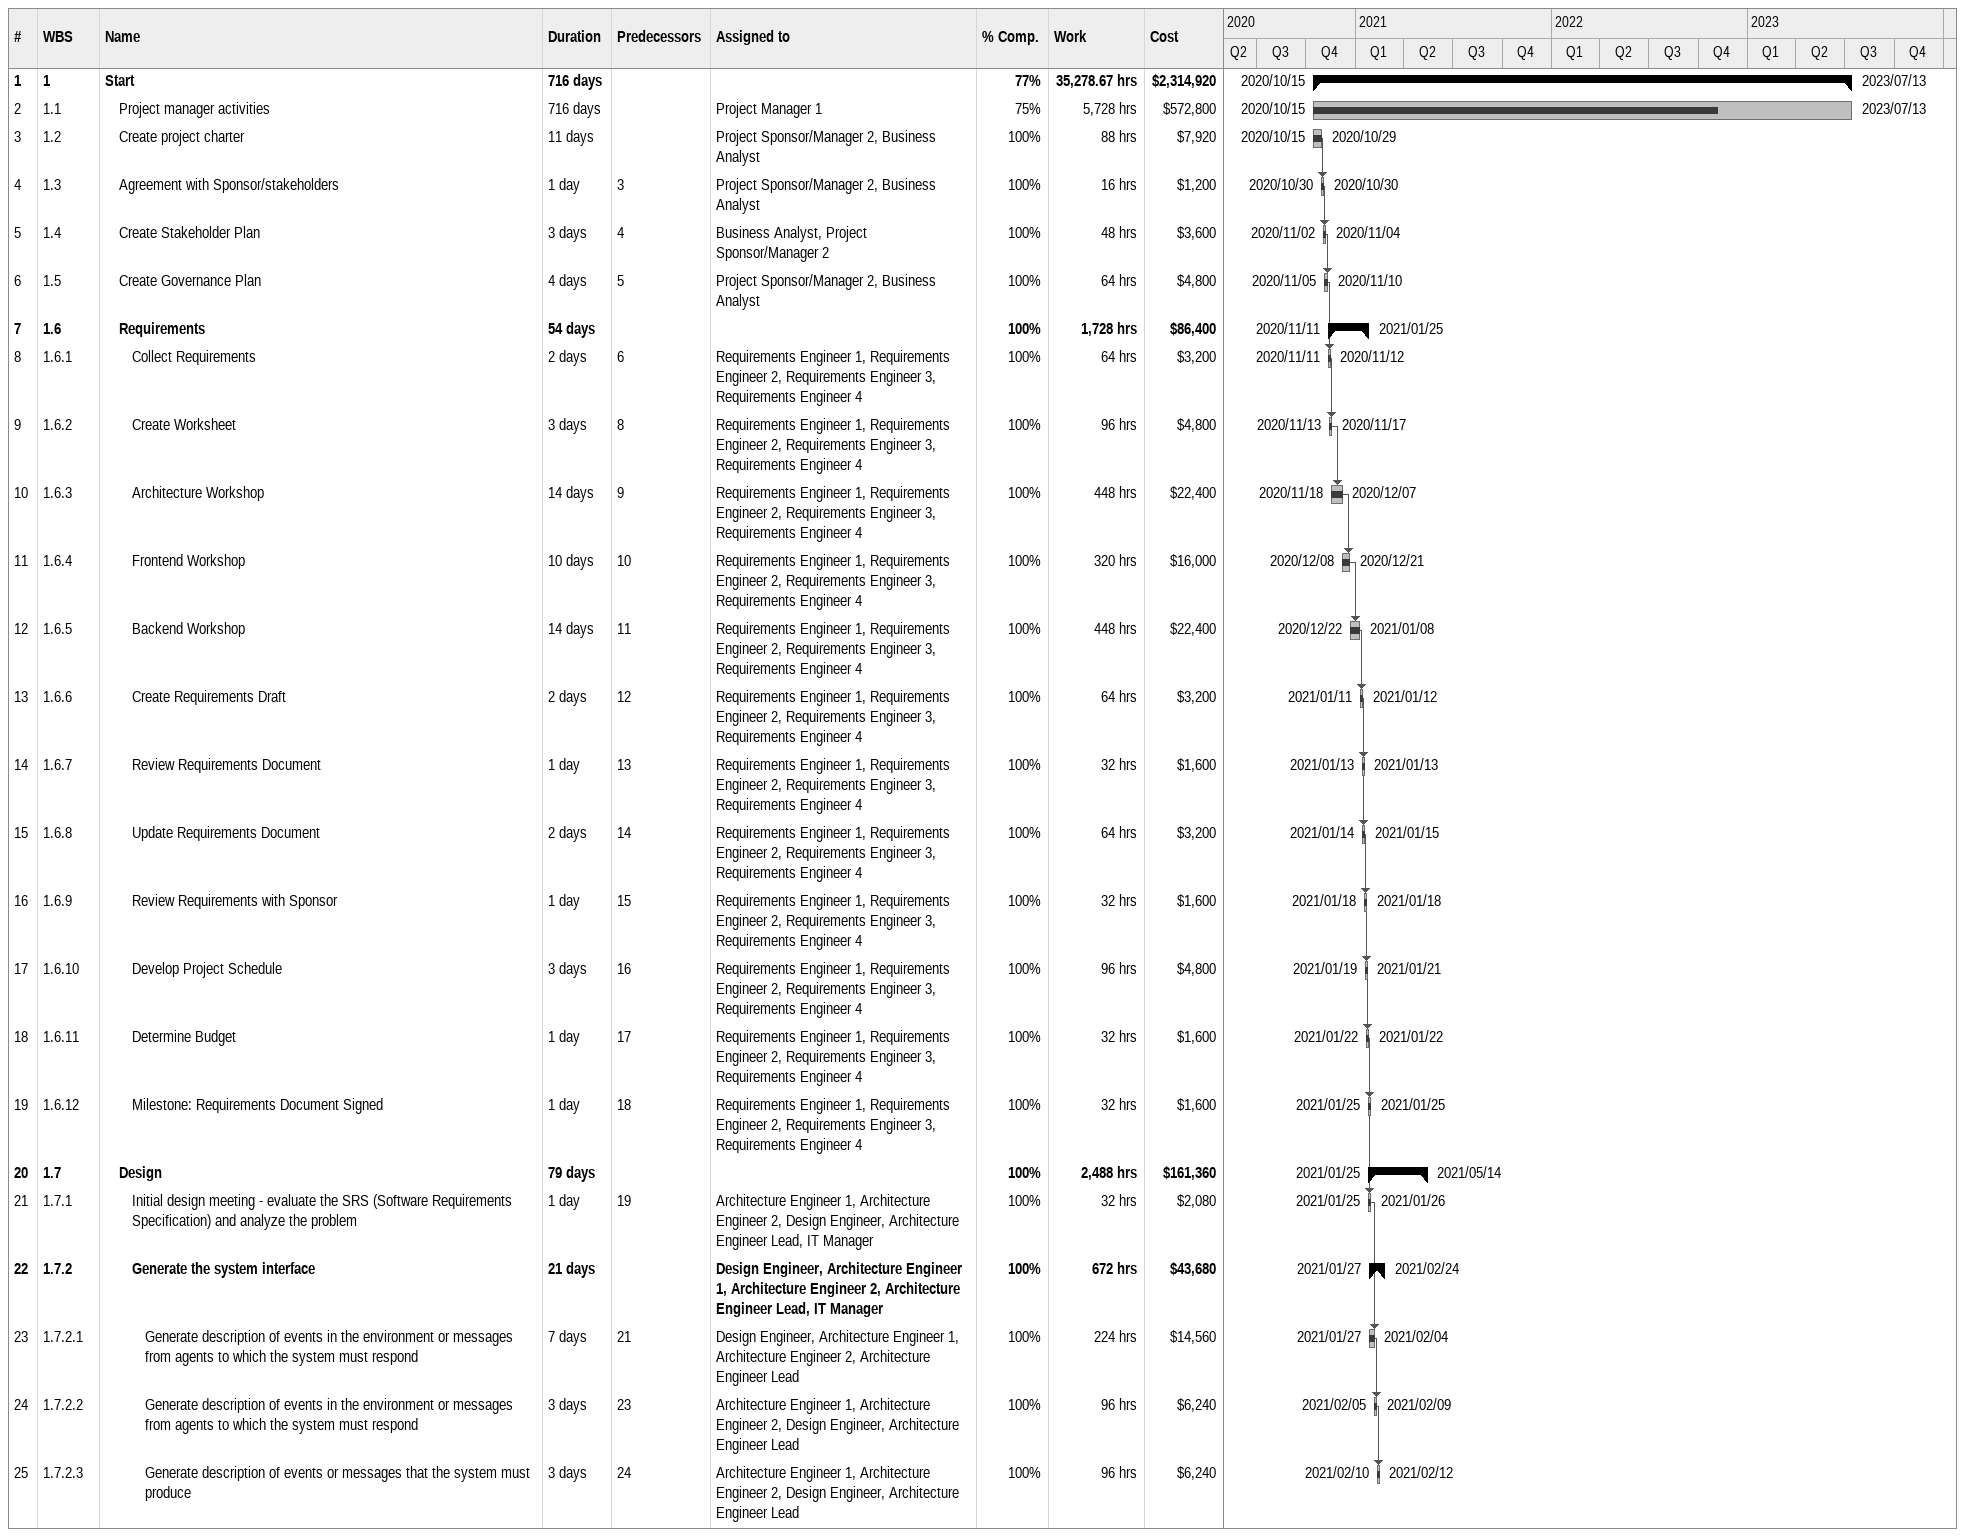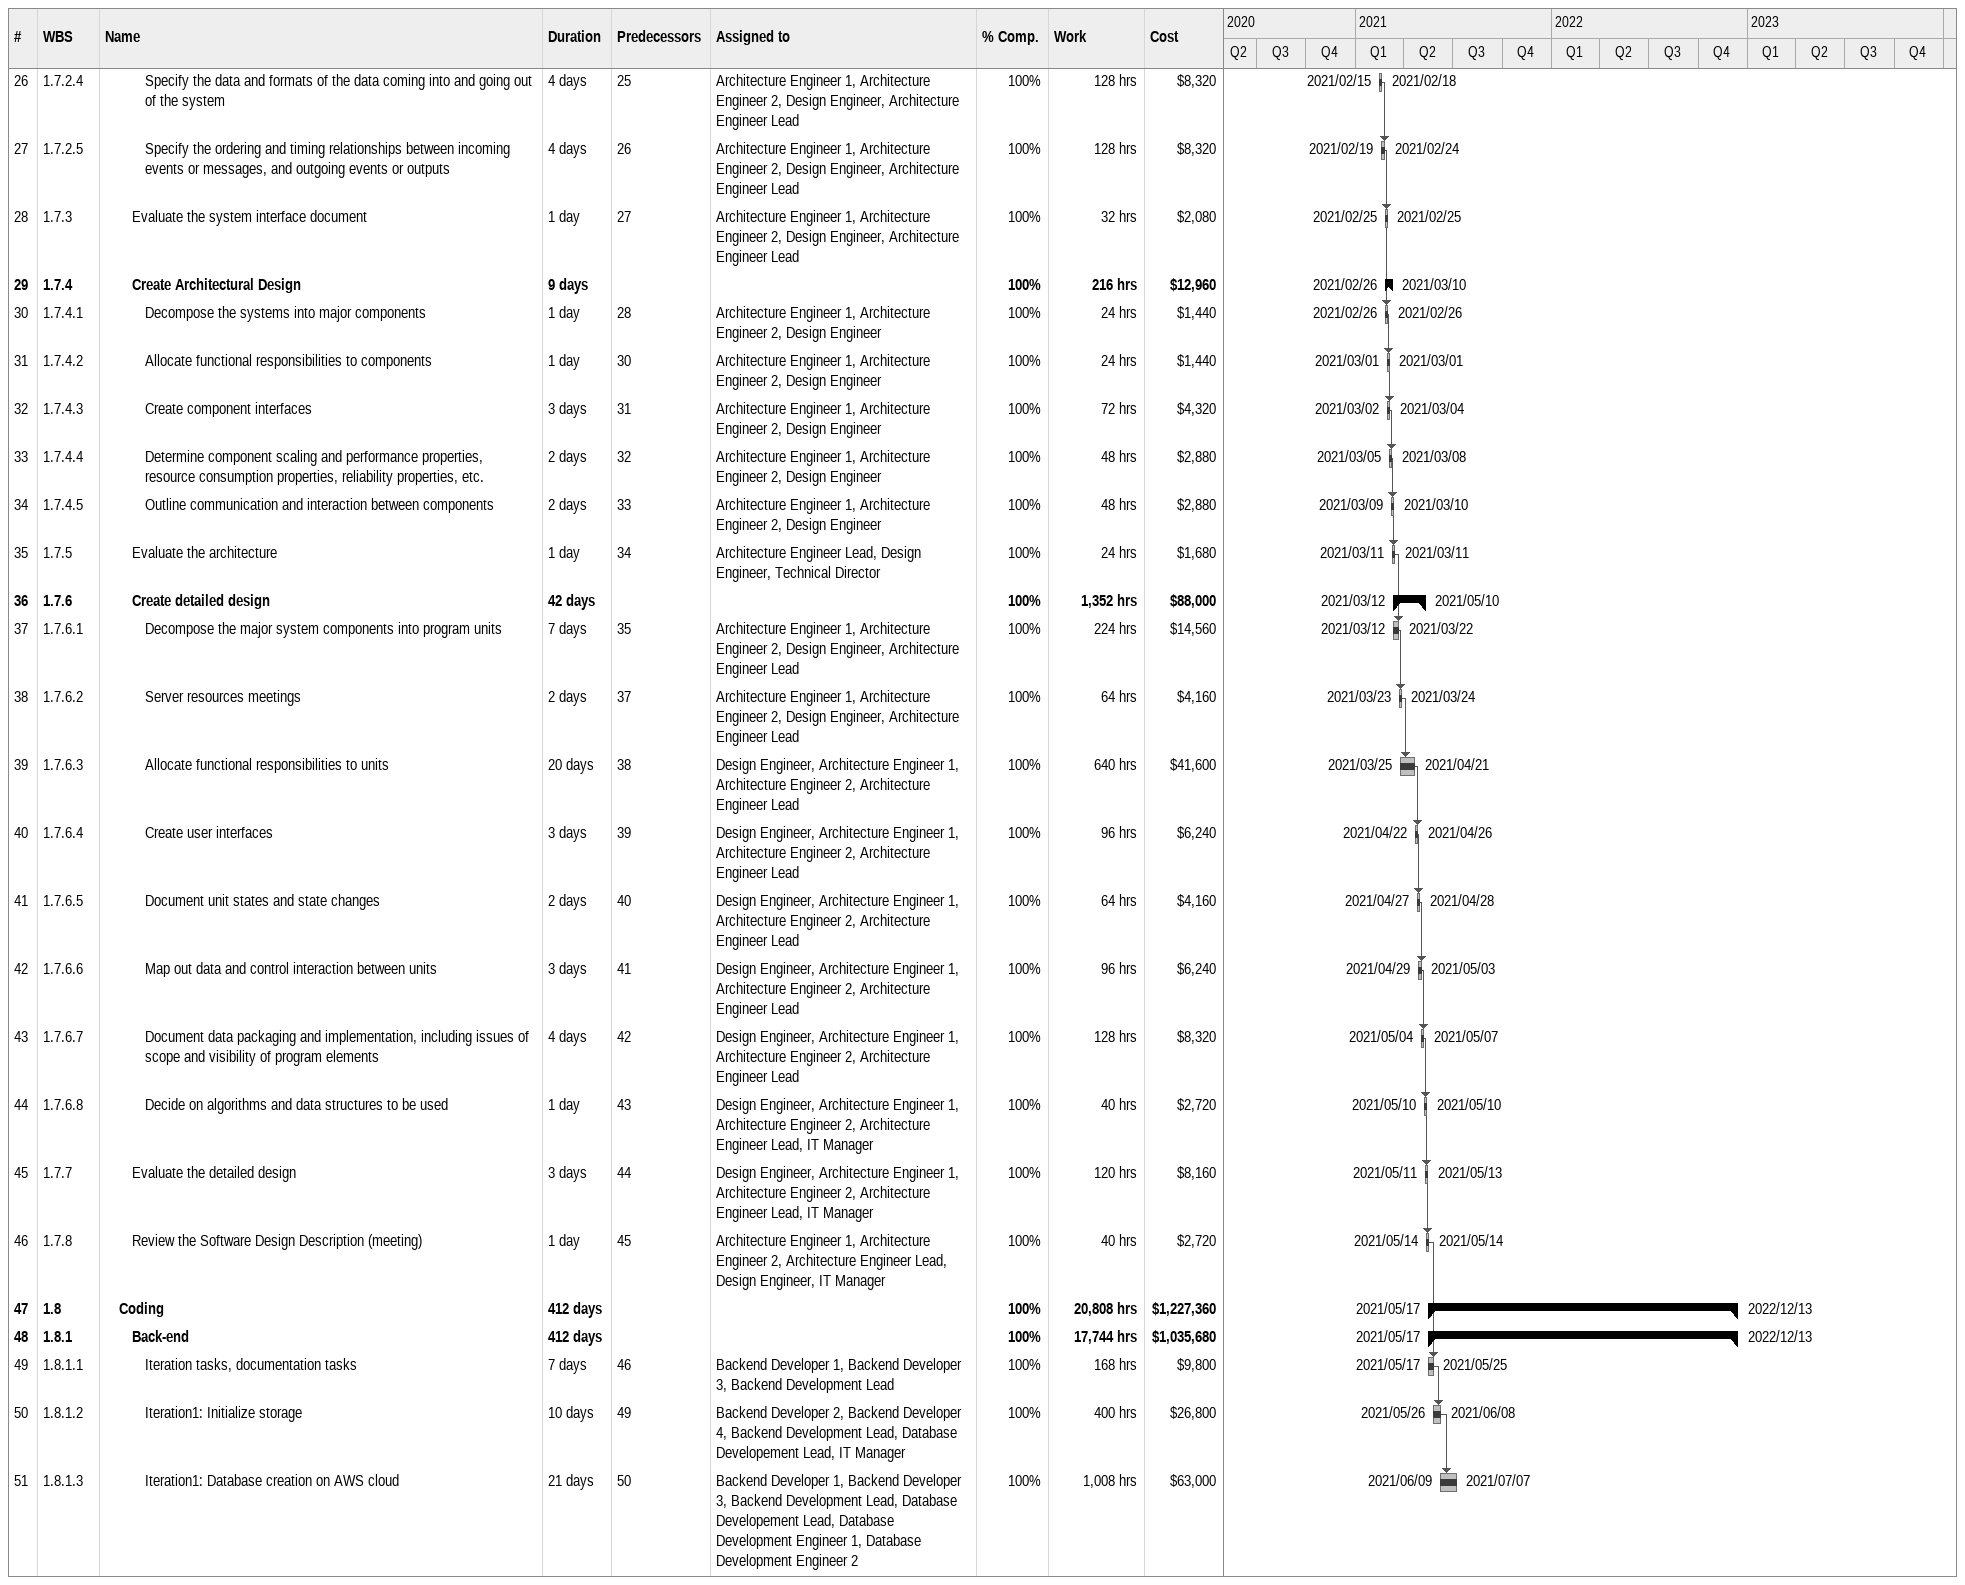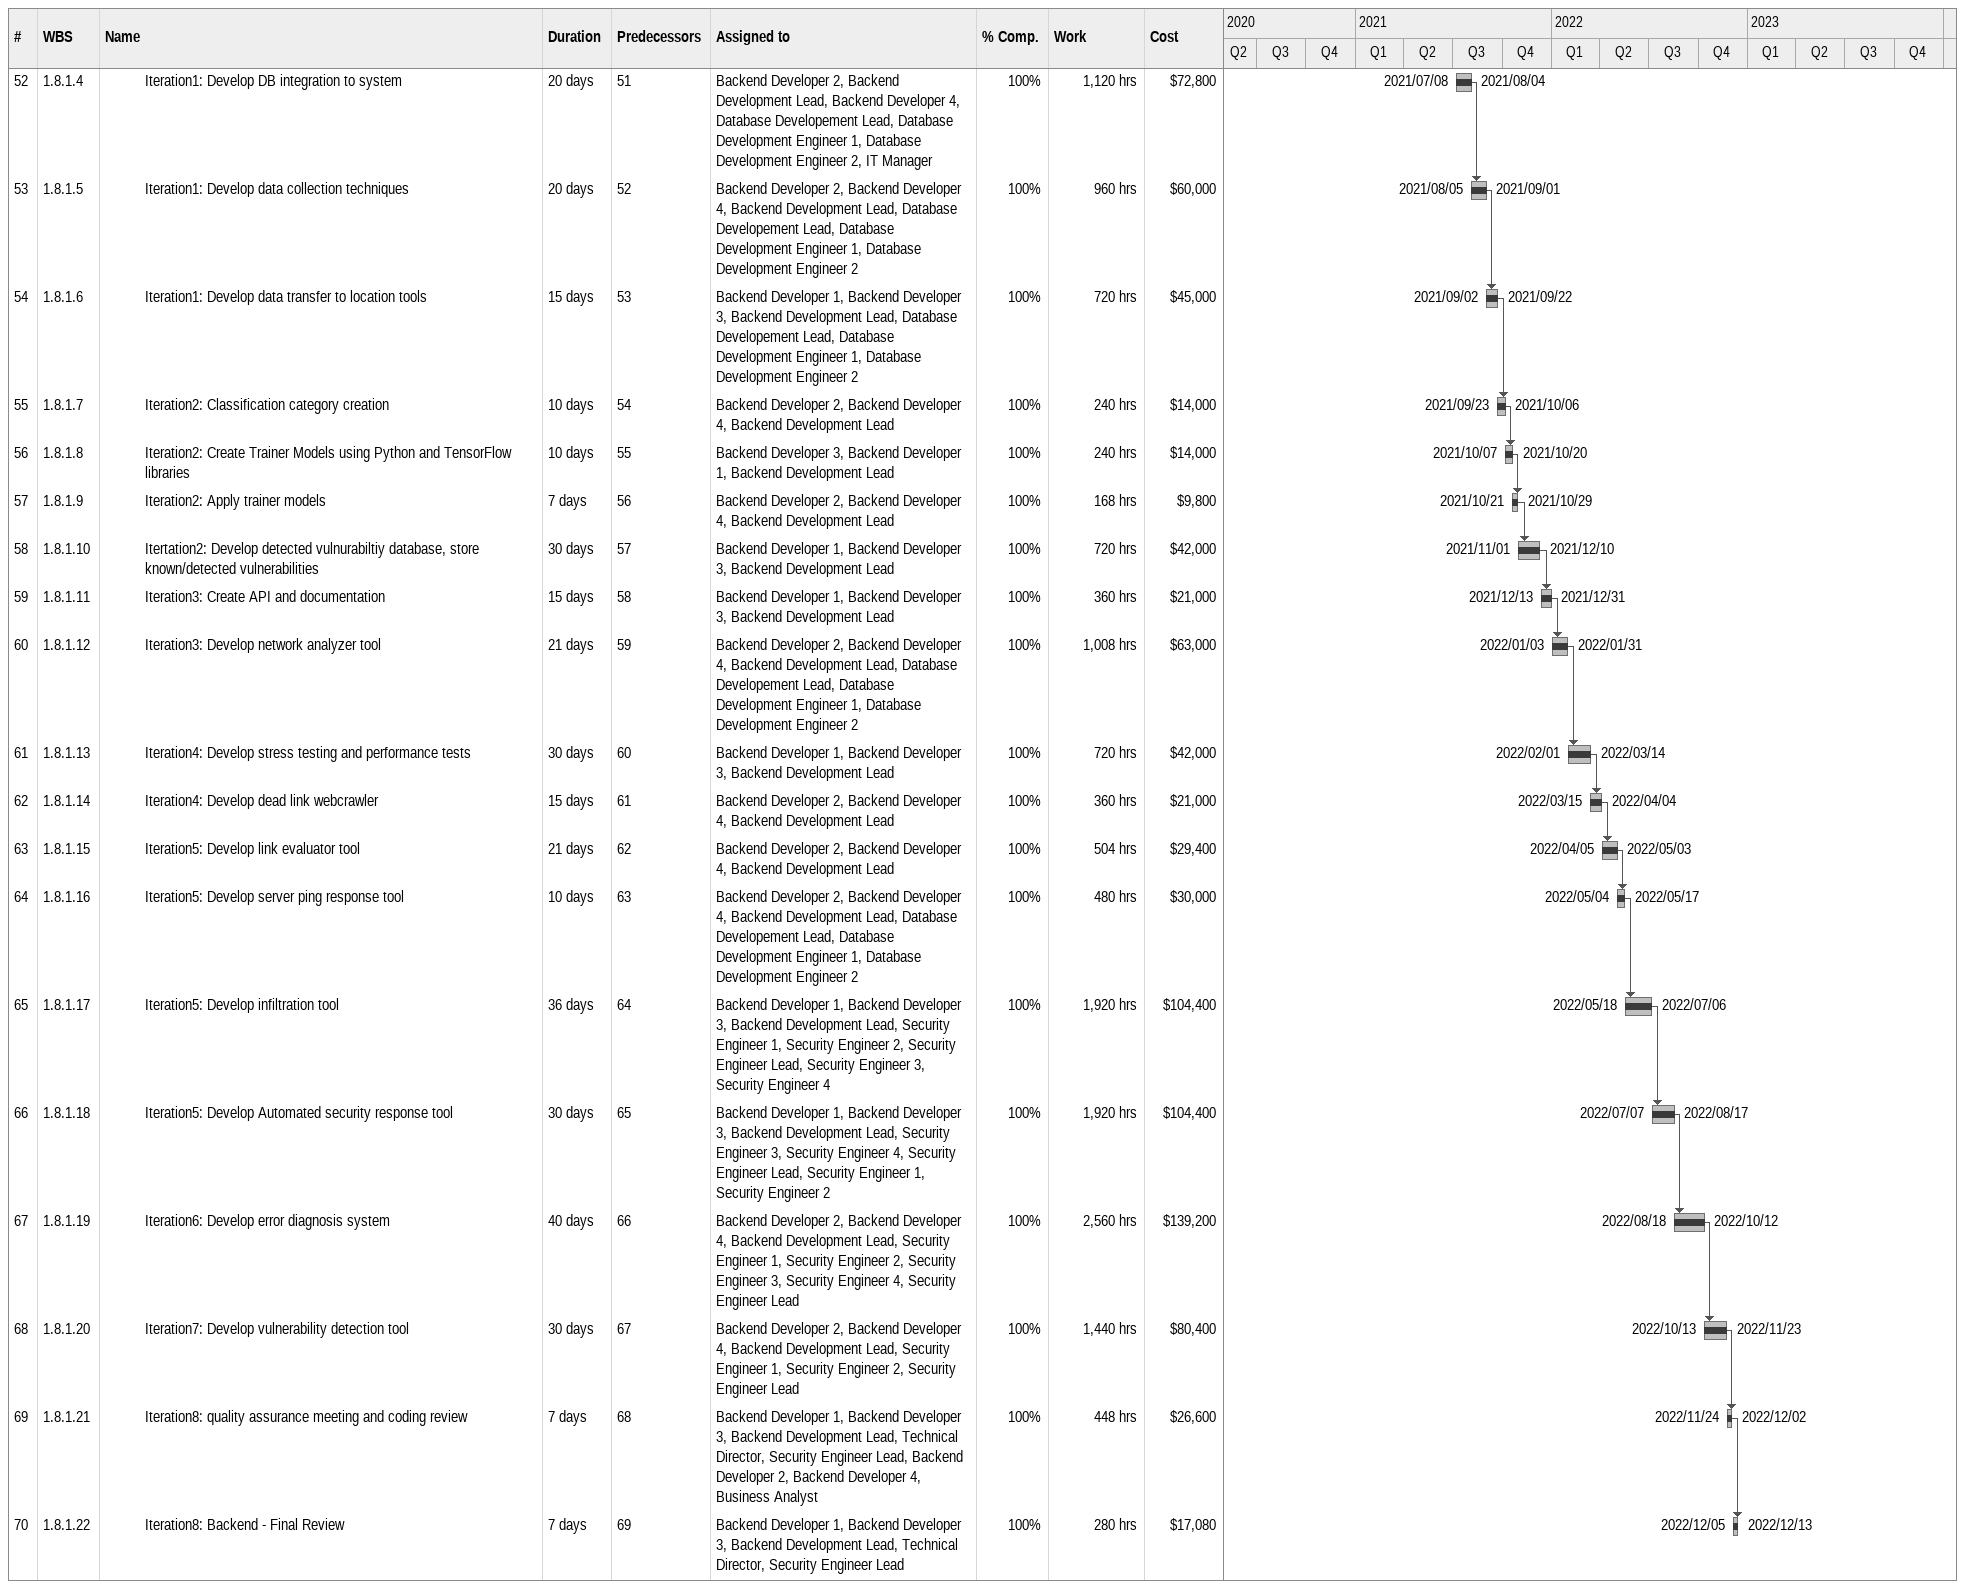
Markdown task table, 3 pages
| ID | WBS | Task | Duration | Start | Finish | Predecessors | Resources | % complete | Work (h) | Cost ($) |
|---|---|---|---|---|---|---|---|---|---|---|
| 1 | 1 | **Start** | 716d | 2020-10-15 | 2023-07-13 |  |  | 77 | 35278.67 | 2314920 |
| 2 | 1.1 | Project manager activities | 716d | 2020-10-15 | 2023-07-13 |  | Project Manager 1 | 75 | 5728 | 572800 |
| 3 | 1.2 | Create project charter | 11d | 2020-10-15 | 2020-10-29 |  | Project Sponsor/Manager 2, Business Analyst | 100 | 88 | 7920 |
| 4 | 1.3 | Agreement with Sponsor/stakeholders | 1d | 2020-10-30 | 2020-10-30 | 3 | Project Sponsor/Manager 2, Business Analyst | 100 | 16 | 1200 |
| 5 | 1.4 | Create Stakeholder Plan | 3d | 2020-11-02 | 2020-11-04 | 4 | Business Analyst, Project Sponsor/Manager 2 | 100 | 48 | 3600 |
| 6 | 1.5 | Create Governance Plan | 4d | 2020-11-05 | 2020-11-10 | 5 | Project Sponsor/Manager 2, Business Analyst | 100 | 64 | 4800 |
| 7 | 1.6 | **Requirements** | 54d | 2020-11-11 | 2021-01-25 |  |  | 100 | 1728 | 86400 |
| 8 | 1.6.1 | Collect Requirements | 2d | 2020-11-11 | 2020-11-12 | 6 | Requirements Engineer 1, Requirements Engineer 2, Requirements Engineer 3, Requirements Engineer 4 | 100 | 64 | 3200 |
| 9 | 1.6.2 | Create Worksheet | 3d | 2020-11-13 | 2020-11-17 | 8 | Requirements Engineer 1, Requirements Engineer 2, Requirements Engineer 3, Requirements Engineer 4 | 100 | 96 | 4800 |
| 10 | 1.6.3 | Architecture Workshop | 14d | 2020-11-18 | 2020-12-07 | 9 | Requirements Engineer 1, Requirements Engineer 2, Requirements Engineer 3, Requirements Engineer 4 | 100 | 448 | 22400 |
| 11 | 1.6.4 | Frontend Workshop | 10d | 2020-12-08 | 2020-12-21 | 10 | Requirements Engineer 1, Requirements Engineer 2, Requirements Engineer 3, Requirements Engineer 4 | 100 | 320 | 16000 |
| 12 | 1.6.5 | Backend Workshop | 14d | 2020-12-22 | 2021-01-08 | 11 | Requirements Engineer 1, Requirements Engineer 2, Requirements Engineer 3, Requirements Engineer 4 | 100 | 448 | 22400 |
| 13 | 1.6.6 | Create Requirements Draft | 2d | 2021-01-11 | 2021-01-12 | 12 | Requirements Engineer 1, Requirements Engineer 2, Requirements Engineer 3, Requirements Engineer 4 | 100 | 64 | 3200 |
| 14 | 1.6.7 | Review Requirements Document | 1d | 2021-01-13 | 2021-01-13 | 13 | Requirements Engineer 1, Requirements Engineer 2, Requirements Engineer 3, Requirements Engineer 4 | 100 | 32 | 1600 |
| 15 | 1.6.8 | Update Requirements Document | 2d | 2021-01-14 | 2021-01-15 | 14 | Requirements Engineer 1, Requirements Engineer 2, Requirements Engineer 3, Requirements Engineer 4 | 100 | 64 | 3200 |
| 16 | 1.6.9 | Review Requirements with Sponsor | 1d | 2021-01-18 | 2021-01-18 | 15 | Requirements Engineer 1, Requirements Engineer 2, Requirements Engineer 3, Requirements Engineer 4 | 100 | 32 | 1600 |
| 17 | 1.6.10 | Develop Project Schedule | 3d | 2021-01-19 | 2021-01-21 | 16 | Requirements Engineer 1, Requirements Engineer 2, Requirements Engineer 3, Requirements Engineer 4 | 100 | 96 | 4800 |
| 18 | 1.6.11 | Determine Budget | 1d | 2021-01-22 | 2021-01-22 | 17 | Requirements Engineer 1, Requirements Engineer 2, Requirements Engineer 3, Requirements Engineer 4 | 100 | 32 | 1600 |
| 19 | 1.6.12 | Milestone: Requirements Document Signed | 1d | 2021-01-25 | 2021-01-25 | 18 | Requirements Engineer 1, Requirements Engineer 2, Requirements Engineer 3, Requirements Engineer 4 | 100 | 32 | 1600 |
| 20 | 1.7 | **Design** | 79d | 2021-01-25 | 2021-05-14 |  |  | 100 | 2488 | 161360 |
| 21 | 1.7.1 | Initial design meeting - evaluate the SRS (Software Requirements Specification) and analyze the problem | 1d | 2021-01-25 | 2021-01-26 | 19 | Architecture Engineer 1, Architecture Engineer 2, Design Engineer, Architecture Engineer Lead, IT Manager | 100 | 32 | 2080 |
| 22 | 1.7.2 | **Generate the system interface** | 21d | 2021-01-27 | 2021-02-24 |  | Design Engineer, Architecture Engineer 1, Architecture Engineer 2, Architecture Engineer Lead, IT Manager | 100 | 672 | 43680 |
| 23 | 1.7.2.1 | Generate description of events in the environment or messages from agents to which the system must respond | 7d | 2021-01-27 | 2021-02-04 | 21 | Design Engineer, Architecture Engineer 1, Architecture Engineer 2, Architecture Engineer Lead | 100 | 224 | 14560 |
| 24 | 1.7.2.2 | Generate description of events in the environment or messages from agents to which the system must respond | 3d | 2021-02-05 | 2021-02-09 | 23 | Architecture Engineer 1, Architecture Engineer 2, Design Engineer, Architecture Engineer Lead | 100 | 96 | 6240 |
| 25 | 1.7.2.3 | Generate description of events or messages that the system must produce | 3d | 2021-02-10 | 2021-02-12 | 24 | Architecture Engineer 1, Architecture Engineer 2, Design Engineer, Architecture Engineer Lead | 100 | 96 | 6240 |
| 26 | 1.7.2.4 | Specify the data and formats of the data coming into and going out of the system | 4d | 2021-02-15 | 2021-02-18 | 25 | Architecture Engineer 1, Architecture Engineer 2, Design Engineer, Architecture Engineer Lead | 100 | 128 | 8320 |
| 27 | 1.7.2.5 | Specify the ordering and timing relationships between incoming events or messages, and outgoing events or outputs | 4d | 2021-02-19 | 2021-02-24 | 26 | Architecture Engineer 1, Architecture Engineer 2, Design Engineer, Architecture Engineer Lead | 100 | 128 | 8320 |
| 28 | 1.7.3 | Evaluate the system interface document | 1d | 2021-02-25 | 2021-02-25 | 27 | Architecture Engineer 1, Architecture Engineer 2, Design Engineer, Architecture Engineer Lead | 100 | 32 | 2080 |
| 29 | 1.7.4 | **Create Architectural Design** | 9d | 2021-02-26 | 2021-03-10 |  |  | 100 | 216 | 12960 |
| 30 | 1.7.4.1 | Decompose the systems into major components | 1d | 2021-02-26 | 2021-02-26 | 28 | Architecture Engineer 1, Architecture Engineer 2, Design Engineer | 100 | 24 | 1440 |
| 31 | 1.7.4.2 | Allocate functional responsibilities to components | 1d | 2021-03-01 | 2021-03-01 | 30 | Architecture Engineer 1, Architecture Engineer 2, Design Engineer | 100 | 24 | 1440 |
| 32 | 1.7.4.3 | Create component interfaces | 3d | 2021-03-02 | 2021-03-04 | 31 | Architecture Engineer 1, Architecture Engineer 2, Design Engineer | 100 | 72 | 4320 |
| 33 | 1.7.4.4 | Determine component scaling and performance properties, resource consumption properties, reliability properties, etc. | 2d | 2021-03-05 | 2021-03-08 | 32 | Architecture Engineer 1, Architecture Engineer 2, Design Engineer | 100 | 48 | 2880 |
| 34 | 1.7.4.5 | Outline communication and interaction between components | 2d | 2021-03-09 | 2021-03-10 | 33 | Architecture Engineer 1, Architecture Engineer 2, Design Engineer | 100 | 48 | 2880 |
| 35 | 1.7.5 | Evaluate the architecture | 1d | 2021-03-11 | 2021-03-11 | 34 | Architecture Engineer Lead, Design Engineer, Technical Director | 100 | 24 | 1680 |
| 36 | 1.7.6 | **Create detailed design** | 42d | 2021-03-12 | 2021-05-10 |  |  | 100 | 1352 | 88000 |
| 37 | 1.7.6.1 | Decompose the major system components into program units | 7d | 2021-03-12 | 2021-03-22 | 35 | Architecture Engineer 1, Architecture Engineer 2, Design Engineer, Architecture Engineer Lead | 100 | 224 | 14560 |
| 38 | 1.7.6.2 | Server resources meetings | 2d | 2021-03-23 | 2021-03-24 | 37 | Architecture Engineer 1, Architecture Engineer 2, Design Engineer, Architecture Engineer Lead | 100 | 64 | 4160 |
| 39 | 1.7.6.3 | Allocate functional responsibilities to units | 20d | 2021-03-25 | 2021-04-21 | 38 | Design Engineer, Architecture Engineer 1, Architecture Engineer 2, Architecture Engineer Lead | 100 | 640 | 41600 |
| 40 | 1.7.6.4 | Create user interfaces | 3d | 2021-04-22 | 2021-04-26 | 39 | Design Engineer, Architecture Engineer 1, Architecture Engineer 2, Architecture Engineer Lead | 100 | 96 | 6240 |
| 41 | 1.7.6.5 | Document unit states and state changes | 2d | 2021-04-27 | 2021-04-28 | 40 | Design Engineer, Architecture Engineer 1, Architecture Engineer 2, Architecture Engineer Lead | 100 | 64 | 4160 |
| 42 | 1.7.6.6 | Map out data and control interaction between units | 3d | 2021-04-29 | 2021-05-03 | 41 | Design Engineer, Architecture Engineer 1, Architecture Engineer 2, Architecture Engineer Lead | 100 | 96 | 6240 |
| 43 | 1.7.6.7 | Document data packaging and implementation, including issues of scope and visibility of program elements | 4d | 2021-05-04 | 2021-05-07 | 42 | Design Engineer, Architecture Engineer 1, Architecture Engineer 2, Architecture Engineer Lead | 100 | 128 | 8320 |
| 44 | 1.7.6.8 | Decide on algorithms and data structures to be used | 1d | 2021-05-10 | 2021-05-10 | 43 | Design Engineer, Architecture Engineer 1, Architecture Engineer 2, Architecture Engineer Lead, IT Manager | 100 | 40 | 2720 |
| 45 | 1.7.7 | Evaluate the detailed design | 3d | 2021-05-11 | 2021-05-13 | 44 | Design Engineer, Architecture Engineer 1, Architecture Engineer 2, Architecture Engineer Lead, IT Manager | 100 | 120 | 8160 |
| 46 | 1.7.8 | Review the Software Design Description (meeting) | 1d | 2021-05-14 | 2021-05-14 | 45 | Architecture Engineer 1, Architecture Engineer 2, Architecture Engineer Lead, Design Engineer, IT Manager | 100 | 40 | 2720 |
| 47 | 1.8 | **Coding** | 412d | 2021-05-17 | 2022-12-13 |  |  | 100 | 20808 | 1227360 |
| 48 | 1.8.1 | **Back-end** | 412d | 2021-05-17 | 2022-12-13 |  |  | 100 | 17744 | 1035680 |
| 49 | 1.8.1.1 | Iteration tasks, documentation tasks | 7d | 2021-05-17 | 2021-05-25 | 46 | Backend Developer 1, Backend Developer 3, Backend Development Lead | 100 | 168 | 9800 |
| 50 | 1.8.1.2 | Iteration1: Initialize storage | 10d | 2021-05-26 | 2021-06-08 | 49 | Backend Developer 2, Backend Developer 4, Backend Development Lead, Database Developement Lead, IT Manager | 100 | 400 | 26800 |
| 51 | 1.8.1.3 | Iteration1: Database creation on AWS cloud | 21d | 2021-06-09 | 2021-07-07 | 50 | Backend Developer 1, Backend Developer 3, Backend Development Lead, Database Developement Lead, Database Development Engineer 1, Database Development Engineer 2 | 100 | 1008 | 63000 |
| 52 | 1.8.1.4 | Iteration1: Develop DB integration to system | 20d | 2021-07-08 | 2021-08-04 | 51 | Backend Developer 2, Backend Development Lead, Backend Developer 4, Database Developement Lead, Database Development Engineer 1, Database Development Engineer 2, IT Manager | 100 | 1120 | 72800 |
| 53 | 1.8.1.5 | Iteration1: Develop data collection techniques | 20d | 2021-08-05 | 2021-09-01 | 52 | Backend Developer 2, Backend Developer 4, Backend Development Lead, Database Developement Lead, Database Development Engineer 1, Database Development Engineer 2 | 100 | 960 | 60000 |
| 54 | 1.8.1.6 | Iteration1: Develop data transfer to location tools | 15d | 2021-09-02 | 2021-09-22 | 53 | Backend Developer 1, Backend Developer 3, Backend Development Lead, Database Developement Lead, Database Development Engineer 1, Database Development Engineer 2 | 100 | 720 | 45000 |
| 55 | 1.8.1.7 | Iteration2: Classification category creation | 10d | 2021-09-23 | 2021-10-06 | 54 | Backend Developer 2, Backend Developer 4, Backend Development Lead | 100 | 240 | 14000 |
| 56 | 1.8.1.8 | Iteration2: Create Trainer Models using Python and TensorFlow libraries | 10d | 2021-10-07 | 2021-10-20 | 55 | Backend Developer 3, Backend Developer 1, Backend Development Lead | 100 | 240 | 14000 |
| 57 | 1.8.1.9 | Iteration2: Apply trainer models | 7d | 2021-10-21 | 2021-10-29 | 56 | Backend Developer 2, Backend Developer 4, Backend Development Lead | 100 | 168 | 9800 |
| 58 | 1.8.1.10 | Itertation2: Develop detected vulnurabiltiy database, store known/detected vulnerabilities | 30d | 2021-11-01 | 2021-12-10 | 57 | Backend Developer 1, Backend Developer 3, Backend Development Lead | 100 | 720 | 42000 |
| 59 | 1.8.1.11 | Iteration3: Create API and documentation | 15d | 2021-12-13 | 2021-12-31 | 58 | Backend Developer 1, Backend Developer 3, Backend Development Lead | 100 | 360 | 21000 |
| 60 | 1.8.1.12 | Iteration3: Develop network analyzer tool | 21d | 2022-01-03 | 2022-01-31 | 59 | Backend Developer 2, Backend Developer 4, Backend Development Lead, Database Developement Lead, Database Development Engineer 1, Database Development Engineer 2 | 100 | 1008 | 63000 |
| 61 | 1.8.1.13 | Iteration4: Develop stress testing and performance tests | 30d | 2022-02-01 | 2022-03-14 | 60 | Backend Developer 1, Backend Developer 3, Backend Development Lead | 100 | 720 | 42000 |
| 62 | 1.8.1.14 | Iteration4: Develop dead link webcrawler | 15d | 2022-03-15 | 2022-04-04 | 61 | Backend Developer 2, Backend Developer 4, Backend Development Lead | 100 | 360 | 21000 |
| 63 | 1.8.1.15 | Iteration5: Develop link evaluator tool | 21d | 2022-04-05 | 2022-05-03 | 62 | Backend Developer 2, Backend Developer 4, Backend Development Lead | 100 | 504 | 29400 |
| 64 | 1.8.1.16 | Iteration5: Develop server ping response tool | 10d | 2022-05-04 | 2022-05-17 | 63 | Backend Developer 2, Backend Developer 4, Backend Development Lead, Database Developement Lead, Database Development Engineer 1, Database Development Engineer 2 | 100 | 480 | 30000 |
| 65 | 1.8.1.17 | Iteration5: Develop infiltration tool | 36d | 2022-05-18 | 2022-07-06 | 64 | Backend Developer 1, Backend Developer 3, Backend Development Lead, Security Engineer 1, Security Engineer 2, Security Engineer Lead, Security Engineer 3, Security Engineer 4 | 100 | 1920 | 104400 |
| 66 | 1.8.1.18 | Iteration5: Develop Automated security response tool | 30d | 2022-07-07 | 2022-08-17 | 65 | Backend Developer 1, Backend Developer 3, Backend Development Lead, Security Engineer 3, Security Engineer 4, Security Engineer Lead, Security Engineer 1, Security Engineer 2 | 100 | 1920 | 104400 |
| 67 | 1.8.1.19 | Iteration6: Develop error diagnosis system | 40d | 2022-08-18 | 2022-10-12 | 66 | Backend Developer 2, Backend Developer 4, Backend Development Lead, Security Engineer 1, Security Engineer 2, Security Engineer 3, Security Engineer 4, Security Engineer Lead | 100 | 2560 | 139200 |
| 68 | 1.8.1.20 | Iteration7: Develop vulnerability detection tool | 30d | 2022-10-13 | 2022-11-23 | 67 | Backend Developer 2, Backend Developer 4, Backend Development Lead, Security Engineer 1, Security Engineer 2, Security Engineer Lead | 100 | 1440 | 80400 |
| 69 | 1.8.1.21 | Iteration8: quality assurance meeting and coding review | 7d | 2022-11-24 | 2022-12-02 | 68 | Backend Developer 1, Backend Developer 3, Backend Development Lead, Technical Director, Security Engineer Lead, Backend Developer 2, Backend Developer 4, Business Analyst | 100 | 448 | 26600 |
| 70 | 1.8.1.22 | Iteration8: Backend - Final Review | 7d | 2022-12-05 | 2022-12-13 | 69 | Backend Developer 1, Backend Developer 3, Backend Development Lead, Technical Director, Security Engineer Lead | 100 | 280 | 17080 |
